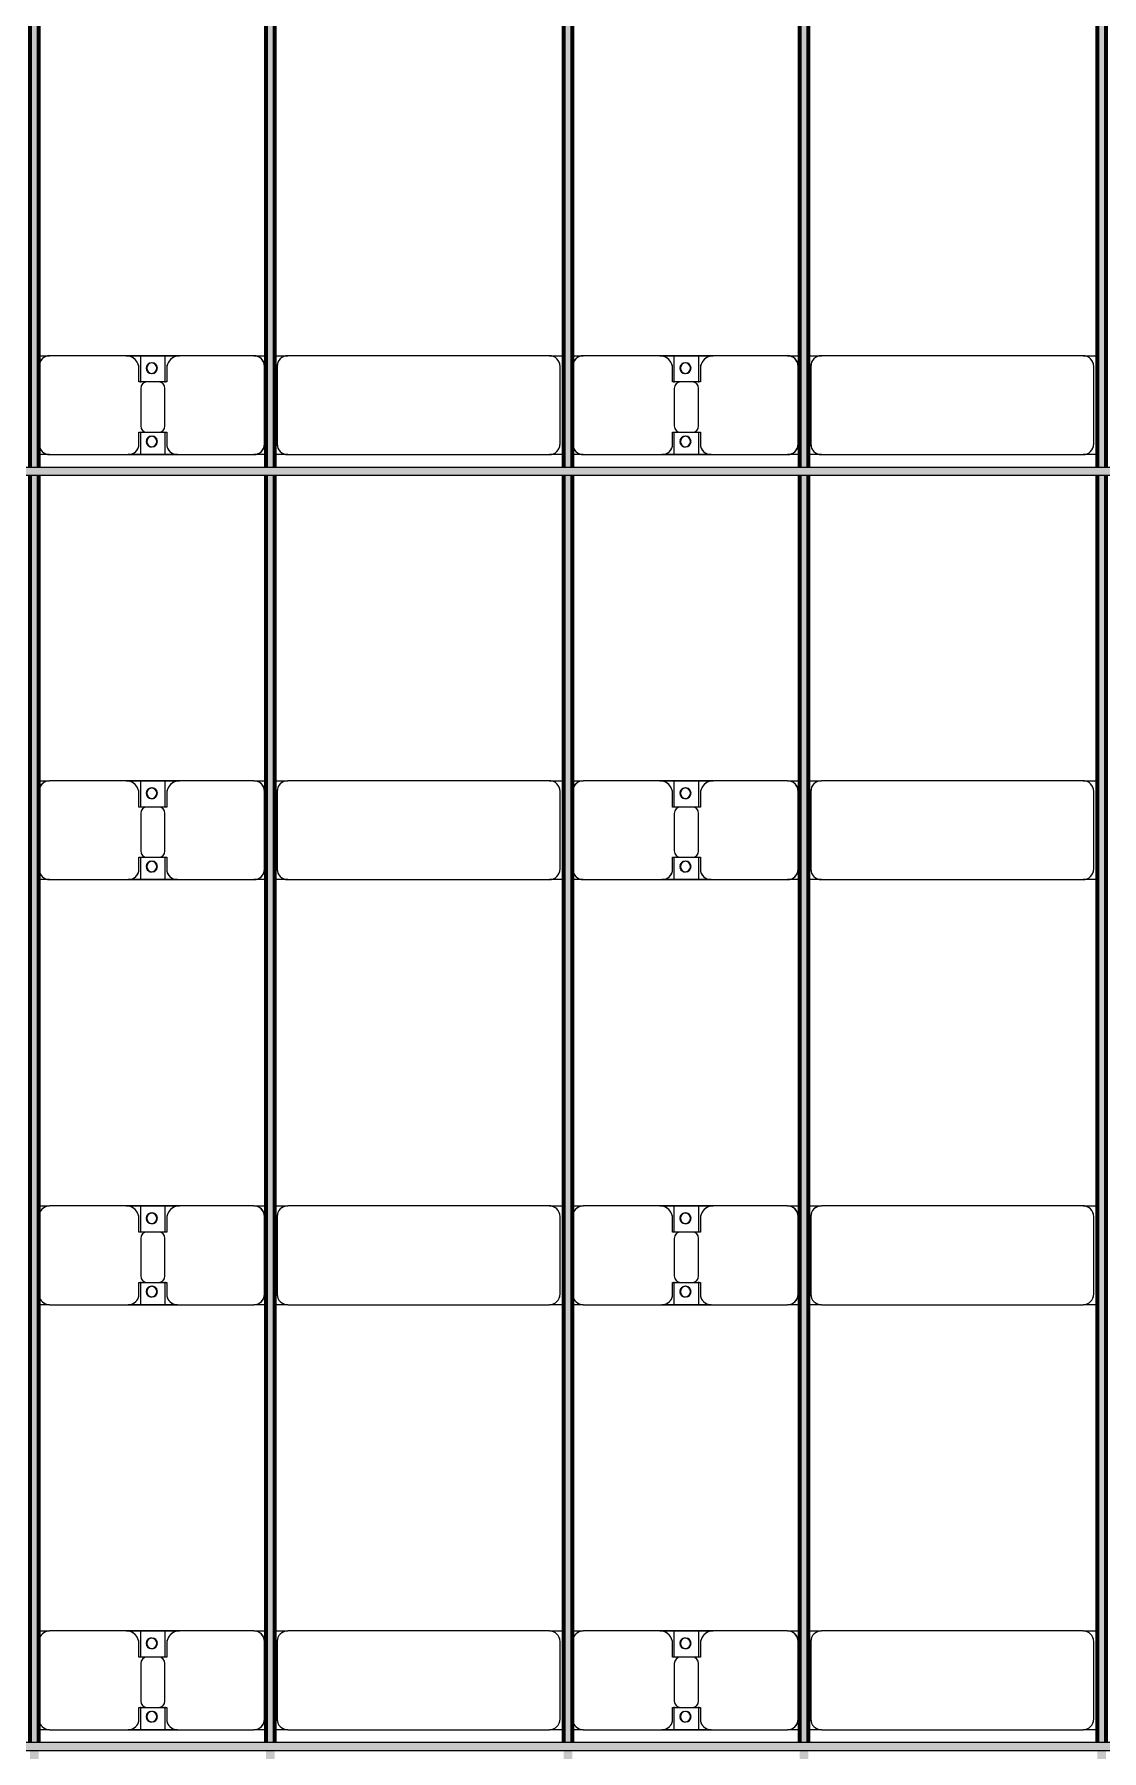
# Model space of a CAD drawing. Header units: millimetres. Extents: x -268744 to 115753, y -96240 to -10461.
# Drawn here: x -193094 to -188074, y -52647 to -44571 of the extents above; entities that cross this region are included whole.
import ezdxf

# ---------------------------------------------------------------- set-up
doc = ezdxf.new("R2010")
doc.units = ezdxf.units.MM
doc.layers.add('A-GENM', color=13, linetype='Continuous', lineweight=9)
doc.layers.add('S-BEAM', color=12, linetype='Continuous', lineweight=9)

# ---------------------------------------------------------------- blocks, each defined once
blk = doc.blocks.new('Dai phao do pin - DẢI PHAO ĐỠ PIN-V10-KHUNG KẾT CẤU BÈ PIN 1')
at = {"layer": 'A-GENM', "color": 7}
for p, q in [((60957.6, 241.6), (61009.7, 241.6)), ((60957.6, 241.6), (61009.7, 241.6)), ((60959.7, 191.6), (60959.7, -173.4)), ((61369.7, 241.6), (61009.7, 241.6)), ((61369.7, 241.6), (61552.2, 241.6)), ((61552.2, 241.6), (61369.7, 241.6)), ((61429.7, 118.2), (61429.7, 181.6)), ((61437.8, 241.6), (61620.3, 241.6)), ((61437.8, 116.2), (61437.8, 241.6)), ((61620.3, 241.6), (61437.8, 241.6)), ((61552.2, 241.6), (61552.2, 116.2)), ((61560.3, 181.6), (61560.3, 118.2)), ((61970.3, 241.6), (61620.3, 241.6)), ((61970.3, 241.6), (62027.6, 241.6)), ((61970.3, 241.6), (62027.6, 241.6)), ((62020.3, -173.4), (62020.3, 191.6)), ((62067.6, 241.6), (62129.7, 241.6)), ((62067.6, 241.6), (62129.7, 241.6)), ((62079.7, 191.6), (62079.7, -173.4)), ((63360.3, 241.6), (62129.7, 241.6)), ((63360.3, 241.6), (63427.6, 241.6)), ((63360.3, 241.6), (63427.6, 241.6)), ((63410.3, -173.4), (63410.3, 191.6)), ((63467.6, 241.6), (63519.7, 241.6)), ((63467.6, 241.6), (63519.7, 241.6)), ((63469.7, 191.6), (63469.7, -173.4)), ((63879.7, 241.6), (63519.7, 241.6)), ((63879.7, 241.6), (64062.2, 241.6)), ((64062.2, 241.6), (63879.7, 241.6)), ((63939.7, 118.2), (63939.7, 181.6)), ((63947.8, 241.6), (64130.3, 241.6)), ((63947.8, 116.2), (63947.8, 241.6)), ((64130.3, 241.6), (63947.8, 241.6)), ((64062.2, 241.6), (64062.2, 116.2)), ((64070.3, 181.6), (64070.3, 118.2)), ((64480.3, 241.6), (64130.3, 241.6)), ((64480.3, 241.6), (64537.6, 241.6)), ((64480.3, 241.6), (64537.6, 241.6)), ((64530.3, -173.4), (64530.3, 191.6)), ((64577.6, 241.6), (64639.7, 241.6)), ((64577.6, 241.6), (64639.7, 241.6)), ((64589.7, 191.6), (64589.7, -173.4)), ((65870.3, 241.6), (64639.7, 241.6)), ((65870.3, 241.6), (65937.6, 241.6)), ((65870.3, 241.6), (65937.6, 241.6)), ((65920.3, -173.4), (65920.3, 191.6)), ((61522.2, 118.2), (61429.7, 118.2)), ((61437.8, 88.2), (61437.8, -88.2)), ((61560.3, 118.2), (61467.8, 118.2)), ((61552.2, -88.2), (61552.2, 88.2)), ((64032.2, 118.2), (63939.7, 118.2)), ((63947.8, 88.2), (63947.8, -88.2)), ((64070.3, 118.2), (63977.8, 118.2)), ((64062.2, -88.2), (64062.2, 88.2)), ((61429.7, -173.4), (61429.7, -118.2)), ((61429.7, -118.2), (61522.2, -118.2)), ((61437.8, -223.4), (61437.8, -116.2)), ((61467.8, -118.2), (61560.3, -118.2)), ((61552.2, -116.2), (61552.2, -223.4)), ((61560.3, -118.2), (61560.3, -173.4)), ((63939.7, -173.4), (63939.7, -118.2)), ((63939.7, -118.2), (64032.2, -118.2)), ((63947.8, -223.4), (63947.8, -116.2)), ((63977.8, -118.2), (64070.3, -118.2)), ((64062.2, -116.2), (64062.2, -223.4)), ((64070.3, -118.2), (64070.3, -173.4)), ((61009.7, -223.4), (60957.6, -223.4)), ((61009.7, -223.4), (60957.6, -223.4)), ((61009.7, -223.4), (61379.7, -223.4)), ((61552.2, -223.4), (61379.7, -223.4)), ((61379.7, -223.4), (61552.2, -223.4)), ((61610.3, -223.4), (61437.8, -223.4)), ((61437.8, -223.4), (61610.3, -223.4)), ((61610.3, -223.4), (61970.3, -223.4)), ((62027.6, -223.4), (61970.3, -223.4)), ((62027.6, -223.4), (61970.3, -223.4)), ((62129.7, -223.4), (62067.6, -223.4)), ((62129.7, -223.4), (62067.6, -223.4)), ((62129.7, -223.4), (63360.3, -223.4)), ((63427.6, -223.4), (63360.3, -223.4)), ((63427.6, -223.4), (63360.3, -223.4)), ((63519.7, -223.4), (63467.6, -223.4)), ((63519.7, -223.4), (63467.6, -223.4)), ((63519.7, -223.4), (63889.7, -223.4)), ((64062.2, -223.4), (63889.7, -223.4)), ((63889.7, -223.4), (64062.2, -223.4)), ((64120.3, -223.4), (63947.8, -223.4)), ((63947.8, -223.4), (64120.3, -223.4)), ((64120.3, -223.4), (64480.3, -223.4)), ((64537.6, -223.4), (64480.3, -223.4)), ((64537.6, -223.4), (64480.3, -223.4)), ((64639.7, -223.4), (64577.6, -223.4)), ((64639.7, -223.4), (64577.6, -223.4)), ((64639.7, -223.4), (65870.3, -223.4)), ((65937.6, -223.4), (65870.3, -223.4)), ((65937.6, -223.4), (65870.3, -223.4))]:
    blk.add_line(p, q, dxfattribs=at)
for centre, radius, start, end in [((61009.7, 191.6), 50, 90, 180), ((61009.7, 191.6), 50, 105, 180), ((61369.7, 181.6), 60, 360, 90), ((61369.7, 181.6), 60, 360, 60), ((61488.6, 183.2), 25, 360, 180), ((61488.6, 183.2), 25, 180, 0), ((61488.6, 183.2), 25, 360, 165), ((61491.4, 183.2), 25, 360, 180), ((61491.4, 183.2), 25, 90, 180), ((61491.4, 183.2), 25, 180, 0), ((61491.4, 183.2), 25, 180, 300), ((61488.6, 183.2), 25, 210, 360), ((61491.4, 183.2), 25, 15, 75), ((61491.4, 183.2), 25, 330, 345), ((61620.3, 181.6), 60, 90, 180), ((61620.3, 181.6), 60, 120, 180), ((61970.3, 191.6), 50, 360, 90), ((61970.3, 191.6), 50, 360, 75), ((62129.7, 191.6), 50, 90, 180), ((62129.7, 191.6), 50, 150, 180), ((62129.7, 191.6), 50, 105, 135), ((63360.3, 191.6), 50, 0, 90), ((63360.3, 191.6), 50, 60, 90), ((63360.3, 191.6), 50, 15, 30), ((63519.7, 191.6), 50, 90, 180), ((63519.7, 191.6), 50, 105, 180), ((63879.7, 181.6), 60, 0, 90), ((63879.7, 181.6), 60, 0, 60), ((63998.6, 183.2), 25, 360, 180), ((63998.6, 183.2), 25, 180, 360), ((63998.6, 183.2), 25, 360, 165), ((64001.4, 183.2), 25, 360, 180), ((64001.4, 183.2), 25, 90, 180), ((64001.4, 183.2), 25, 180, 0), ((64001.4, 183.2), 25, 180, 300), ((63998.6, 183.2), 25, 210, 360), ((64001.4, 183.2), 25, 15, 75), ((64001.4, 183.2), 25, 330, 345), ((64130.3, 181.6), 60, 90, 180), ((64130.3, 181.6), 60, 120, 180), ((64480.3, 191.6), 50, 0, 90), ((64480.3, 191.6), 50, 0, 75), ((64639.7, 191.6), 50, 90, 180), ((64639.7, 191.6), 50, 150, 180), ((64639.7, 191.6), 50, 105, 135), ((65870.3, 191.6), 50, 0, 90), ((65870.3, 191.6), 50, 60, 90), ((65870.3, 191.6), 50, 15, 30), ((61467.8, 88.2), 30, 90, 180), ((61522.2, 88.2), 30, 360, 90), ((63977.8, 88.2), 30, 90, 180), ((64032.2, 88.2), 30, 360, 90), ((61467.8, -88.2), 30, 180, 270), ((61488.6, -161.8), 25, 360, 180), ((61488.6, -161.8), 25, 105, 165), ((61491.4, -161.8), 25, 360, 180), ((61491.4, -161.8), 25, 105, 180), ((61488.6, -161.8), 25, 360, 75), ((61491.4, -161.8), 25, 15, 75), ((61522.2, -88.2), 30, 270, 0), ((63977.8, -88.2), 30, 180, 270), ((63998.6, -161.8), 25, 360, 180), ((63998.6, -161.8), 25, 105, 165), ((64001.4, -161.8), 25, 360, 180), ((64001.4, -161.8), 25, 105, 180), ((63998.6, -161.8), 25, 360, 75), ((64001.4, -161.8), 25, 15, 75), ((64032.2, -88.2), 30, 270, 0), ((61009.7, -173.4), 50, 180, 270), ((61009.7, -173.4), 50, 180, 255), ((61379.7, -173.4), 50, 270, 0), ((61379.7, -173.4), 50, 285, 0), ((61488.6, -161.8), 25, 180, 360), ((61488.6, -161.8), 25, 195, 360), ((61491.4, -161.8), 25, 180, 0), ((61491.4, -161.8), 25, 180, 270), ((61491.4, -161.8), 25, 285, 345), ((61610.3, -173.4), 50, 180, 270), ((61610.3, -173.4), 50, 180, 255), ((61970.3, -173.4), 50, 270, 0), ((61970.3, -173.4), 50, 285, 0), ((62129.7, -173.4), 50, 180, 270), ((62129.7, -173.4), 50, 180, 210), ((62129.7, -173.4), 50, 240, 270), ((63360.3, -173.4), 50, 270, 360), ((63360.3, -173.4), 50, 285, 300), ((63360.3, -173.4), 50, 330, 360), ((63519.7, -173.4), 50, 180, 270), ((63519.7, -173.4), 50, 180, 255), ((63889.7, -173.4), 50, 270, 0), ((63889.7, -173.4), 50, 285, 0), ((63998.6, -161.8), 25, 180, 360), ((63998.6, -161.8), 25, 195, 360), ((64001.4, -161.8), 25, 180, 0), ((64001.4, -161.8), 25, 180, 270), ((64001.4, -161.8), 25, 285, 345), ((64120.3, -173.4), 50, 180, 270), ((64120.3, -173.4), 50, 180, 255), ((64480.3, -173.4), 50, 270, 360), ((64480.3, -173.4), 50, 285, 0), ((64639.7, -173.4), 50, 180, 270), ((64639.7, -173.4), 50, 180, 210), ((64639.7, -173.4), 50, 240, 270), ((65870.3, -173.4), 50, 270, 360), ((65870.3, -173.4), 50, 285, 300), ((65870.3, -173.4), 50, 330, 360)]:
    blk.add_arc(centre, radius, start, end, dxfattribs=at)
blk = doc.blocks.new('Dai phao do pin - DẢI PHAO ĐỠ PIN-V11-KHUNG KẾT CẤU BÈ PIN 1')
at = {"layer": 'A-GENM', "color": 7}
for p, q in [((60957.6, 241.6), (61009.7, 241.6)), ((60957.6, 241.6), (61009.7, 241.6)), ((60959.7, 191.6), (60959.7, -173.4)), ((61369.7, 241.6), (61009.7, 241.6)), ((61369.7, 241.6), (61552.2, 241.6)), ((61552.2, 241.6), (61369.7, 241.6)), ((61429.7, 118.2), (61429.7, 181.6)), ((61437.8, 241.6), (61620.3, 241.6)), ((61437.8, 116.2), (61437.8, 241.6)), ((61620.3, 241.6), (61437.8, 241.6)), ((61552.2, 241.6), (61552.2, 116.2)), ((61560.3, 181.6), (61560.3, 118.2)), ((61970.3, 241.6), (61620.3, 241.6)), ((61970.3, 241.6), (62027.6, 241.6)), ((61970.3, 241.6), (62027.6, 241.6)), ((62020.3, -173.4), (62020.3, 191.6)), ((62067.6, 241.6), (62129.7, 241.6)), ((62067.6, 241.6), (62129.7, 241.6)), ((62079.7, 191.6), (62079.7, -173.4)), ((63360.3, 241.6), (62129.7, 241.6)), ((63360.3, 241.6), (63427.6, 241.6)), ((63360.3, 241.6), (63427.6, 241.6)), ((63410.3, -173.4), (63410.3, 191.6)), ((63467.6, 241.6), (63519.7, 241.6)), ((63467.6, 241.6), (63519.7, 241.6)), ((63469.7, 191.6), (63469.7, -173.4)), ((63879.7, 241.6), (63519.7, 241.6)), ((63879.7, 241.6), (64062.2, 241.6)), ((64062.2, 241.6), (63879.7, 241.6)), ((63939.7, 118.2), (63939.7, 181.6)), ((63947.8, 241.6), (64130.3, 241.6)), ((63947.8, 116.2), (63947.8, 241.6)), ((64130.3, 241.6), (63947.8, 241.6)), ((64062.2, 241.6), (64062.2, 116.2)), ((64070.3, 181.6), (64070.3, 118.2)), ((64480.3, 241.6), (64130.3, 241.6)), ((64480.3, 241.6), (64537.6, 241.6)), ((64480.3, 241.6), (64537.6, 241.6)), ((64530.3, -173.4), (64530.3, 191.6)), ((64577.6, 241.6), (64639.7, 241.6)), ((64577.6, 241.6), (64639.7, 241.6)), ((64589.7, 191.6), (64589.7, -173.4)), ((65870.3, 241.6), (64639.7, 241.6)), ((65870.3, 241.6), (65937.6, 241.6)), ((65870.3, 241.6), (65937.6, 241.6)), ((65920.3, -173.4), (65920.3, 191.6)), ((61522.2, 118.2), (61429.7, 118.2)), ((61437.8, 88.2), (61437.8, -88.2)), ((61560.3, 118.2), (61467.8, 118.2)), ((61552.2, -88.2), (61552.2, 88.2)), ((64032.2, 118.2), (63939.7, 118.2)), ((63947.8, 88.2), (63947.8, -88.2)), ((64070.3, 118.2), (63977.8, 118.2)), ((64062.2, -88.2), (64062.2, 88.2)), ((61429.7, -173.4), (61429.7, -118.2)), ((61429.7, -118.2), (61522.2, -118.2)), ((61437.8, -223.4), (61437.8, -116.2)), ((61467.8, -118.2), (61560.3, -118.2)), ((61552.2, -116.2), (61552.2, -223.4)), ((61560.3, -118.2), (61560.3, -173.4)), ((63939.7, -173.4), (63939.7, -118.2)), ((63939.7, -118.2), (64032.2, -118.2)), ((63947.8, -223.4), (63947.8, -116.2)), ((63977.8, -118.2), (64070.3, -118.2)), ((64062.2, -116.2), (64062.2, -223.4)), ((64070.3, -118.2), (64070.3, -173.4)), ((61009.7, -223.4), (60957.6, -223.4)), ((61009.7, -223.4), (60957.6, -223.4)), ((61009.7, -223.4), (61379.7, -223.4)), ((61552.2, -223.4), (61379.7, -223.4)), ((61379.7, -223.4), (61552.2, -223.4)), ((61610.3, -223.4), (61437.8, -223.4)), ((61437.8, -223.4), (61610.3, -223.4)), ((61610.3, -223.4), (61970.3, -223.4)), ((62027.6, -223.4), (61970.3, -223.4)), ((62027.6, -223.4), (61970.3, -223.4)), ((62129.7, -223.4), (62067.6, -223.4)), ((62129.7, -223.4), (62067.6, -223.4)), ((62129.7, -223.4), (63360.3, -223.4)), ((63427.6, -223.4), (63360.3, -223.4)), ((63427.6, -223.4), (63360.3, -223.4)), ((63519.7, -223.4), (63467.6, -223.4)), ((63519.7, -223.4), (63467.6, -223.4)), ((63519.7, -223.4), (63889.7, -223.4)), ((64062.2, -223.4), (63889.7, -223.4)), ((63889.7, -223.4), (64062.2, -223.4)), ((64120.3, -223.4), (63947.8, -223.4)), ((63947.8, -223.4), (64120.3, -223.4)), ((64120.3, -223.4), (64480.3, -223.4)), ((64537.6, -223.4), (64480.3, -223.4)), ((64537.6, -223.4), (64480.3, -223.4)), ((64639.7, -223.4), (64577.6, -223.4)), ((64639.7, -223.4), (64577.6, -223.4)), ((64639.7, -223.4), (65870.3, -223.4)), ((65937.6, -223.4), (65870.3, -223.4)), ((65937.6, -223.4), (65870.3, -223.4))]:
    blk.add_line(p, q, dxfattribs=at)
for centre, radius, start, end in [((61009.7, 191.6), 50, 90, 180), ((61009.7, 191.6), 50, 105, 180), ((61369.7, 181.6), 60, 360, 90), ((61369.7, 181.6), 60, 360, 60), ((61488.6, 183.2), 25, 360, 180), ((61488.6, 183.2), 25, 180, 0), ((61488.6, 183.2), 25, 360, 165), ((61491.4, 183.2), 25, 360, 180), ((61491.4, 183.2), 25, 90, 180), ((61491.4, 183.2), 25, 180, 0), ((61491.4, 183.2), 25, 180, 300), ((61488.6, 183.2), 25, 210, 360), ((61491.4, 183.2), 25, 15, 75), ((61491.4, 183.2), 25, 330, 345), ((61620.3, 181.6), 60, 90, 180), ((61620.3, 181.6), 60, 120, 180), ((61970.3, 191.6), 50, 360, 90), ((61970.3, 191.6), 50, 360, 75), ((62129.7, 191.6), 50, 90, 180), ((62129.7, 191.6), 50, 150, 180), ((62129.7, 191.6), 50, 105, 135), ((63360.3, 191.6), 50, 0, 90), ((63360.3, 191.6), 50, 60, 90), ((63360.3, 191.6), 50, 15, 30), ((63519.7, 191.6), 50, 90, 180), ((63519.7, 191.6), 50, 105, 180), ((63879.7, 181.6), 60, 0, 90), ((63879.7, 181.6), 60, 0, 60), ((63998.6, 183.2), 25, 360, 180), ((63998.6, 183.2), 25, 180, 360), ((63998.6, 183.2), 25, 360, 165), ((64001.4, 183.2), 25, 360, 180), ((64001.4, 183.2), 25, 90, 180), ((64001.4, 183.2), 25, 180, 0), ((64001.4, 183.2), 25, 180, 300), ((63998.6, 183.2), 25, 210, 360), ((64001.4, 183.2), 25, 15, 75), ((64001.4, 183.2), 25, 330, 345), ((64130.3, 181.6), 60, 90, 180), ((64130.3, 181.6), 60, 120, 180), ((64480.3, 191.6), 50, 0, 90), ((64480.3, 191.6), 50, 0, 75), ((64639.7, 191.6), 50, 90, 180), ((64639.7, 191.6), 50, 150, 180), ((64639.7, 191.6), 50, 105, 135), ((65870.3, 191.6), 50, 0, 90), ((65870.3, 191.6), 50, 60, 90), ((65870.3, 191.6), 50, 15, 30), ((61467.8, 88.2), 30, 90, 180), ((61522.2, 88.2), 30, 360, 90), ((63977.8, 88.2), 30, 90, 180), ((64032.2, 88.2), 30, 360, 90), ((61467.8, -88.2), 30, 180, 270), ((61488.6, -161.8), 25, 360, 180), ((61488.6, -161.8), 25, 105, 165), ((61491.4, -161.8), 25, 360, 180), ((61491.4, -161.8), 25, 105, 180), ((61488.6, -161.8), 25, 360, 75), ((61491.4, -161.8), 25, 15, 75), ((61522.2, -88.2), 30, 270, 0), ((63977.8, -88.2), 30, 180, 270), ((63998.6, -161.8), 25, 360, 180), ((63998.6, -161.8), 25, 105, 165), ((64001.4, -161.8), 25, 360, 180), ((64001.4, -161.8), 25, 105, 180), ((63998.6, -161.8), 25, 360, 75), ((64001.4, -161.8), 25, 15, 75), ((64032.2, -88.2), 30, 270, 0), ((61009.7, -173.4), 50, 180, 270), ((61009.7, -173.4), 50, 180, 255), ((61379.7, -173.4), 50, 270, 0), ((61379.7, -173.4), 50, 285, 0), ((61488.6, -161.8), 25, 180, 360), ((61488.6, -161.8), 25, 195, 360), ((61491.4, -161.8), 25, 180, 0), ((61491.4, -161.8), 25, 180, 270), ((61491.4, -161.8), 25, 285, 345), ((61610.3, -173.4), 50, 180, 270), ((61610.3, -173.4), 50, 180, 255), ((61970.3, -173.4), 50, 270, 0), ((61970.3, -173.4), 50, 285, 0), ((62129.7, -173.4), 50, 180, 270), ((62129.7, -173.4), 50, 180, 210), ((62129.7, -173.4), 50, 240, 270), ((63360.3, -173.4), 50, 270, 360), ((63360.3, -173.4), 50, 285, 300), ((63360.3, -173.4), 50, 330, 360), ((63519.7, -173.4), 50, 180, 270), ((63519.7, -173.4), 50, 180, 255), ((63889.7, -173.4), 50, 270, 0), ((63889.7, -173.4), 50, 285, 0), ((63998.6, -161.8), 25, 180, 360), ((63998.6, -161.8), 25, 195, 360), ((64001.4, -161.8), 25, 180, 0), ((64001.4, -161.8), 25, 180, 270), ((64001.4, -161.8), 25, 285, 345), ((64120.3, -173.4), 50, 180, 270), ((64120.3, -173.4), 50, 180, 255), ((64480.3, -173.4), 50, 270, 360), ((64480.3, -173.4), 50, 285, 0), ((64639.7, -173.4), 50, 180, 270), ((64639.7, -173.4), 50, 180, 210), ((64639.7, -173.4), 50, 240, 270), ((65870.3, -173.4), 50, 270, 360), ((65870.3, -173.4), 50, 285, 300), ((65870.3, -173.4), 50, 330, 360)]:
    blk.add_arc(centre, radius, start, end, dxfattribs=at)
blk = doc.blocks.new('Dai phao do pin - DẢI PHAO ĐỠ PIN-V12-KHUNG KẾT CẤU BÈ PIN 1')
at = {"layer": 'A-GENM', "color": 7}
for p, q in [((60957.6, 241.6), (61009.7, 241.6)), ((60957.6, 241.6), (61009.7, 241.6)), ((60959.7, 191.6), (60959.7, -173.4)), ((61369.7, 241.6), (61009.7, 241.6)), ((61369.7, 241.6), (61552.2, 241.6)), ((61552.2, 241.6), (61369.7, 241.6)), ((61429.7, 118.2), (61429.7, 181.6)), ((61437.8, 241.6), (61620.3, 241.6)), ((61437.8, 116.2), (61437.8, 241.6)), ((61620.3, 241.6), (61437.8, 241.6)), ((61552.2, 241.6), (61552.2, 116.2)), ((61560.3, 181.6), (61560.3, 118.2)), ((61970.3, 241.6), (61620.3, 241.6)), ((61970.3, 241.6), (62027.6, 241.6)), ((61970.3, 241.6), (62027.6, 241.6)), ((62020.3, -173.4), (62020.3, 191.6)), ((62067.6, 241.6), (62129.7, 241.6)), ((62067.6, 241.6), (62129.7, 241.6)), ((62079.7, 191.6), (62079.7, -173.4)), ((63360.3, 241.6), (62129.7, 241.6)), ((63360.3, 241.6), (63427.6, 241.6)), ((63360.3, 241.6), (63427.6, 241.6)), ((63410.3, -173.4), (63410.3, 191.6)), ((63467.6, 241.6), (63519.7, 241.6)), ((63467.6, 241.6), (63519.7, 241.6)), ((63469.7, 191.6), (63469.7, -173.4)), ((63879.7, 241.6), (63519.7, 241.6)), ((63879.7, 241.6), (64062.2, 241.6)), ((64062.2, 241.6), (63879.7, 241.6)), ((63939.7, 118.2), (63939.7, 181.6)), ((63947.8, 241.6), (64130.3, 241.6)), ((63947.8, 116.2), (63947.8, 241.6)), ((64130.3, 241.6), (63947.8, 241.6)), ((64062.2, 241.6), (64062.2, 116.2)), ((64070.3, 181.6), (64070.3, 118.2)), ((64480.3, 241.6), (64130.3, 241.6)), ((64480.3, 241.6), (64537.6, 241.6)), ((64480.3, 241.6), (64537.6, 241.6)), ((64530.3, -173.4), (64530.3, 191.6)), ((64577.6, 241.6), (64639.7, 241.6)), ((64577.6, 241.6), (64639.7, 241.6)), ((64589.7, 191.6), (64589.7, -173.4)), ((65870.3, 241.6), (64639.7, 241.6)), ((65870.3, 241.6), (65937.6, 241.6)), ((65870.3, 241.6), (65937.6, 241.6)), ((65920.3, -173.4), (65920.3, 191.6)), ((61522.2, 118.2), (61429.7, 118.2)), ((61437.8, 88.2), (61437.8, -88.2)), ((61560.3, 118.2), (61467.8, 118.2)), ((61552.2, -88.2), (61552.2, 88.2)), ((64032.2, 118.2), (63939.7, 118.2)), ((63947.8, 88.2), (63947.8, -88.2)), ((64070.3, 118.2), (63977.8, 118.2)), ((64062.2, -88.2), (64062.2, 88.2)), ((61429.7, -173.4), (61429.7, -118.2)), ((61429.7, -118.2), (61522.2, -118.2)), ((61437.8, -223.4), (61437.8, -116.2)), ((61467.8, -118.2), (61560.3, -118.2)), ((61552.2, -116.2), (61552.2, -223.4)), ((61560.3, -118.2), (61560.3, -173.4)), ((63939.7, -173.4), (63939.7, -118.2)), ((63939.7, -118.2), (64032.2, -118.2)), ((63947.8, -223.4), (63947.8, -116.2)), ((63977.8, -118.2), (64070.3, -118.2)), ((64062.2, -116.2), (64062.2, -223.4)), ((64070.3, -118.2), (64070.3, -173.4)), ((61009.7, -223.4), (60957.6, -223.4)), ((61009.7, -223.4), (60957.6, -223.4)), ((61009.7, -223.4), (61379.7, -223.4)), ((61552.2, -223.4), (61379.7, -223.4)), ((61379.7, -223.4), (61552.2, -223.4)), ((61610.3, -223.4), (61437.8, -223.4)), ((61437.8, -223.4), (61610.3, -223.4)), ((61610.3, -223.4), (61970.3, -223.4)), ((62027.6, -223.4), (61970.3, -223.4)), ((62027.6, -223.4), (61970.3, -223.4)), ((62129.7, -223.4), (62067.6, -223.4)), ((62129.7, -223.4), (62067.6, -223.4)), ((62129.7, -223.4), (63360.3, -223.4)), ((63427.6, -223.4), (63360.3, -223.4)), ((63427.6, -223.4), (63360.3, -223.4)), ((63519.7, -223.4), (63467.6, -223.4)), ((63519.7, -223.4), (63467.6, -223.4)), ((63519.7, -223.4), (63889.7, -223.4)), ((64062.2, -223.4), (63889.7, -223.4)), ((63889.7, -223.4), (64062.2, -223.4)), ((64120.3, -223.4), (63947.8, -223.4)), ((63947.8, -223.4), (64120.3, -223.4)), ((64120.3, -223.4), (64480.3, -223.4)), ((64537.6, -223.4), (64480.3, -223.4)), ((64537.6, -223.4), (64480.3, -223.4)), ((64639.7, -223.4), (64577.6, -223.4)), ((64639.7, -223.4), (64577.6, -223.4)), ((64639.7, -223.4), (65870.3, -223.4)), ((65937.6, -223.4), (65870.3, -223.4)), ((65937.6, -223.4), (65870.3, -223.4))]:
    blk.add_line(p, q, dxfattribs=at)
for centre, radius, start, end in [((61009.7, 191.6), 50, 90, 180), ((61009.7, 191.6), 50, 105, 180), ((61369.7, 181.6), 60, 360, 90), ((61369.7, 181.6), 60, 360, 60), ((61488.6, 183.2), 25, 360, 180), ((61488.6, 183.2), 25, 180, 0), ((61488.6, 183.2), 25, 360, 165), ((61491.4, 183.2), 25, 360, 180), ((61491.4, 183.2), 25, 90, 180), ((61491.4, 183.2), 25, 180, 0), ((61491.4, 183.2), 25, 180, 300), ((61488.6, 183.2), 25, 210, 360), ((61491.4, 183.2), 25, 15, 75), ((61491.4, 183.2), 25, 330, 345), ((61620.3, 181.6), 60, 90, 180), ((61620.3, 181.6), 60, 120, 180), ((61970.3, 191.6), 50, 360, 90), ((61970.3, 191.6), 50, 360, 75), ((62129.7, 191.6), 50, 90, 180), ((62129.7, 191.6), 50, 150, 180), ((62129.7, 191.6), 50, 105, 135), ((63360.3, 191.6), 50, 0, 90), ((63360.3, 191.6), 50, 60, 90), ((63360.3, 191.6), 50, 15, 30), ((63519.7, 191.6), 50, 90, 180), ((63519.7, 191.6), 50, 105, 180), ((63879.7, 181.6), 60, 0, 90), ((63879.7, 181.6), 60, 0, 60), ((63998.6, 183.2), 25, 360, 180), ((63998.6, 183.2), 25, 180, 360), ((63998.6, 183.2), 25, 360, 165), ((64001.4, 183.2), 25, 360, 180), ((64001.4, 183.2), 25, 90, 180), ((64001.4, 183.2), 25, 180, 0), ((64001.4, 183.2), 25, 180, 300), ((63998.6, 183.2), 25, 210, 360), ((64001.4, 183.2), 25, 15, 75), ((64001.4, 183.2), 25, 330, 345), ((64130.3, 181.6), 60, 90, 180), ((64130.3, 181.6), 60, 120, 180), ((64480.3, 191.6), 50, 0, 90), ((64480.3, 191.6), 50, 0, 75), ((64639.7, 191.6), 50, 90, 180), ((64639.7, 191.6), 50, 150, 180), ((64639.7, 191.6), 50, 105, 135), ((65870.3, 191.6), 50, 0, 90), ((65870.3, 191.6), 50, 60, 90), ((65870.3, 191.6), 50, 15, 30), ((61467.8, 88.2), 30, 90, 180), ((61522.2, 88.2), 30, 360, 90), ((63977.8, 88.2), 30, 90, 180), ((64032.2, 88.2), 30, 360, 90), ((61467.8, -88.2), 30, 180, 270), ((61488.6, -161.8), 25, 360, 180), ((61488.6, -161.8), 25, 105, 165), ((61491.4, -161.8), 25, 360, 180), ((61491.4, -161.8), 25, 105, 180), ((61488.6, -161.8), 25, 360, 75), ((61491.4, -161.8), 25, 15, 75), ((61522.2, -88.2), 30, 270, 0), ((63977.8, -88.2), 30, 180, 270), ((63998.6, -161.8), 25, 360, 180), ((63998.6, -161.8), 25, 105, 165), ((64001.4, -161.8), 25, 360, 180), ((64001.4, -161.8), 25, 105, 180), ((63998.6, -161.8), 25, 360, 75), ((64001.4, -161.8), 25, 15, 75), ((64032.2, -88.2), 30, 270, 0), ((61009.7, -173.4), 50, 180, 270), ((61009.7, -173.4), 50, 180, 255), ((61379.7, -173.4), 50, 270, 0), ((61379.7, -173.4), 50, 285, 0), ((61488.6, -161.8), 25, 180, 360), ((61488.6, -161.8), 25, 195, 360), ((61491.4, -161.8), 25, 180, 0), ((61491.4, -161.8), 25, 180, 270), ((61491.4, -161.8), 25, 285, 345), ((61610.3, -173.4), 50, 180, 270), ((61610.3, -173.4), 50, 180, 255), ((61970.3, -173.4), 50, 270, 0), ((61970.3, -173.4), 50, 285, 0), ((62129.7, -173.4), 50, 180, 270), ((62129.7, -173.4), 50, 180, 210), ((62129.7, -173.4), 50, 240, 270), ((63360.3, -173.4), 50, 270, 360), ((63360.3, -173.4), 50, 285, 300), ((63360.3, -173.4), 50, 330, 360), ((63519.7, -173.4), 50, 180, 270), ((63519.7, -173.4), 50, 180, 255), ((63889.7, -173.4), 50, 270, 0), ((63889.7, -173.4), 50, 285, 0), ((63998.6, -161.8), 25, 180, 360), ((63998.6, -161.8), 25, 195, 360), ((64001.4, -161.8), 25, 180, 0), ((64001.4, -161.8), 25, 180, 270), ((64001.4, -161.8), 25, 285, 345), ((64120.3, -173.4), 50, 180, 270), ((64120.3, -173.4), 50, 180, 255), ((64480.3, -173.4), 50, 270, 360), ((64480.3, -173.4), 50, 285, 0), ((64639.7, -173.4), 50, 180, 270), ((64639.7, -173.4), 50, 180, 210), ((64639.7, -173.4), 50, 240, 270), ((65870.3, -173.4), 50, 270, 360), ((65870.3, -173.4), 50, 285, 300), ((65870.3, -173.4), 50, 330, 360)]:
    blk.add_arc(centre, radius, start, end, dxfattribs=at)
blk = doc.blocks.new('Dầm C52 - Hộp 40x60-V24-KHUNG KẾT CẤU BÈ PIN 1')
at = {"layer": 'S-BEAM', "lineweight": 25}
blk.add_hatch(color=4, dxfattribs=at).paths.add_polyline_path([(-145811, -20), (145811, -20), (145811, 20), (-145811, 20)])
at = {"layer": 'S-BEAM', "color": 4, "lineweight": 25}
for p, q in [((-145811, 20), (145811, 20)), ((145811, -20), (-145811, -20))]:
    blk.add_line(p, q, dxfattribs=at)
blk = doc.blocks.new('Dầm C52 - Hộp 40x60-V26-KHUNG KẾT CẤU BÈ PIN 1')
at = {"layer": 'S-BEAM', "lineweight": 25}
h = blk.add_hatch(color=4, dxfattribs=at)
h.paths.add_polyline_path([(-145811, -20), (-73437.3, -15.7), (-73437.3, 20), (-145811, 20), (-145811, -15.7)])
h.paths.add_polyline_path([(-72237.3, -20), (-593.6, -15.7), (-593.6, 20), (-72237.3, 20), (-72237.3, -15.7)])
h.paths.add_polyline_path([(606.4, -20), (72250.2, -15.7), (72250.2, 20), (606.4, 20), (606.4, -15.7)])
h.paths.add_polyline_path([(73450.2, -20), (144462.7, -15.7), (144462.7, 20), (73450.2, 20), (73450.2, -15.7)])
h.paths.add_polyline_path([(145662.7, -20), (145811, -15.7), (145811, 20), (145662.7, 20), (145662.7, -15.7)])
at = {"layer": 'S-BEAM', "color": 4, "lineweight": 25}
for p, q in [((-145811, 20), (-73437.3, 20)), ((-73437.3, -20), (-145811, -20))]:
    blk.add_line(p, q, dxfattribs=at)
blk = doc.blocks.new('Dầm C52 - Dầm C52-102503-KHUNG KẾT CẤU BÈ PIN 1')
at = {"layer": 'S-BEAM', "lineweight": 140}
h = blk.add_hatch(color=1, dxfattribs=at)
h.paths.add_polyline_path([(-25480.9, 20), (-25480.9, -20), (-25440.9, -20), (-25440.9, 20)])
h.paths.add_polyline_path([(-25400.9, 20), (-25400.9, -20), (-19440.9, -20), (-19443, 20), (-24983.5, 20)])
h.paths.add_polyline_path([(-19400.9, 20), (-19400.9, -20), (-13440.9, -20), (-13440.9, 20), (-17596.2, 20)])
h.paths.add_polyline_path([(-13400.9, -20), (-7440.9, -20), (-7440.9, 20), (-13400.9, 20)])
h.paths.add_polyline_path([(-7400.9, -20), (-1440.9, -20), (-1440.9, 20), (-7400.9, 20)])
h.paths.add_polyline_path([(-1400.9, -20), (4559.1, -20), (4559.1, 20), (-1400.9, 20)])
h.paths.add_polyline_path([(4599.1, -20), (10559.1, -20), (10559.1, 20), (4599.1, 20)])
h.paths.add_polyline_path([(10599.1, 20), (10599.1, -20), (16559.1, -20), (16559.1, 20), (11952.8, 20)])
h.paths.add_polyline_path([(16599.1, -20), (22559.1, -20), (22559.1, 20), (16599.1, 20)])
h.paths.add_polyline_path([(22599.1, -20), (25259.1, -20), (25259.1, 20), (22599.1, 20)])
h.paths.add_polyline_path([(25299.1, -20), (25441.8, -20), (25441.8, 20), (25299.1, 20)])
at = {"layer": 'S-BEAM', "color": 1, "lineweight": 140}
for p, q in [((-7400.9, 20), (-1440.9, 20)), ((-1400.9, 20), (4559.1, 20)), ((-1440.9, -20), (-7400.9, -20)), ((4559.1, -20), (-1400.9, -20))]:
    blk.add_line(p, q, dxfattribs=at)
blk = doc.blocks.new('Dầm C52 - Dầm C52-V2-KHUNG KẾT CẤU BÈ PIN 1')
at = {"layer": 'S-BEAM', "lineweight": 140}
h = blk.add_hatch(color=1, dxfattribs=at)
h.paths.add_polyline_path([(-25480.9, 20), (-25480.9, -20), (-25440.9, -20), (-25440.9, 20)])
h.paths.add_polyline_path([(-25400.9, 20), (-25400.9, -20), (-19440.9, -20), (-19443, 20), (-24983.5, 20)])
h.paths.add_polyline_path([(-19400.9, 20), (-19400.9, -20), (-13440.9, -20), (-13440.9, 20), (-18519.6, 20)])
h.paths.add_polyline_path([(-13400.9, -20), (-7440.9, -20), (-7440.9, 20), (-13400.9, 20)])
h.paths.add_polyline_path([(-7400.9, 20), (-7400.9, -20), (-1440.9, -20), (-1440.9, 20), (-6515.3, 20)])
h.paths.add_polyline_path([(-1400.9, 20), (-1400.9, -20), (4559.1, -20), (4559.1, 20), (-974.9, 20)])
h.paths.add_polyline_path([(4599.1, -20), (10559.1, -20), (10559.1, 20), (4599.1, 20)])
h.paths.add_polyline_path([(10599.1, -20), (16559.1, -20), (16559.1, 20), (10599.1, 20)])
h.paths.add_polyline_path([(16599.1, 20), (16599.1, -20), (22559.1, -20), (22559.1, 20), (17493.2, 20)])
h.paths.add_polyline_path([(22599.1, 20), (22599.1, -20), (25259.1, -20), (25259.1, 20), (23033.7, 20)])
h.paths.add_polyline_path([(25299.1, -20), (25480.9, -20), (25480.9, 20), (25299.1, 20)])
at = {"layer": 'S-BEAM', "color": 1, "lineweight": 140}
for p, q in [((-7400.9, 20), (-1440.9, 20)), ((-1400.9, 20), (4559.1, 20)), ((-1440.9, -20), (-7400.9, -20)), ((4559.1, -20), (-1400.9, -20))]:
    blk.add_line(p, q, dxfattribs=at)
blk = doc.blocks.new('be pin 1_rvt-1-KHUNG KẾT CẤU BÈ PIN 1')
at = {"layer": 'A-GENM', "lineweight": 9}
for name, p in [('Dai phao do pin - DẢI PHAO ĐỠ PIN-V12-KHUNG KẾT CẤU BÈ PIN 1', (-254031.8, -46324.7)), ('Dai phao do pin - DẢI PHAO ĐỠ PIN-V11-KHUNG KẾT CẤU BÈ PIN 1', (-254031.8, -48324.7)), ('Dai phao do pin - DẢI PHAO ĐỠ PIN-V11-KHUNG KẾT CẤU BÈ PIN 1', (-254031.8, -50324.7)), ('Dai phao do pin - DẢI PHAO ĐỠ PIN-V10-KHUNG KẾT CẤU BÈ PIN 1', (-254031.8, -52324.7))]:
    blk.add_blockref(name, p, dxfattribs=at)
at = {"layer": 'S-BEAM', "lineweight": 9, "rotation": 90.00000000032618}
for name, p in [('Dầm C52 - Dầm C52-102503-KHUNG KẾT CẤU BÈ PIN 1', (-193094.1, -45205.6)), ('Dầm C52 - Dầm C52-V2-KHUNG KẾT CẤU BÈ PIN 1', (-191984.1, -45205.6)), ('Dầm C52 - Dầm C52-102503-KHUNG KẾT CẤU BÈ PIN 1', (-190584.1, -45205.6)), ('Dầm C52 - Dầm C52-V2-KHUNG KẾT CẤU BÈ PIN 1', (-189474.1, -45205.6)), ('Dầm C52 - Dầm C52-102503-KHUNG KẾT CẤU BÈ PIN 1', (-188074.1, -45205.6))]:
    blk.add_blockref(name, p, dxfattribs=at)
at = {"layer": 'S-BEAM', "lineweight": 9}
for name, p in [('Dầm C52 - Hộp 40x60-V26-KHUNG KẾT CẤU BÈ PIN 1', (-110896.7, -46626.5)), ('Dầm C52 - Hộp 40x60-V24-KHUNG KẾT CẤU BÈ PIN 1', (-110896.7, -52626.5))]:
    blk.add_blockref(name, p, dxfattribs=at)

msp = doc.modelspace()

# ---------------------------------------------------------------- block references
at = {"lineweight": 5}
msp.add_blockref('be pin 1_rvt-1-KHUNG KẾT CẤU BÈ PIN 1', (0, 0), dxfattribs=at)

doc.saveas('drawing.dxf')
